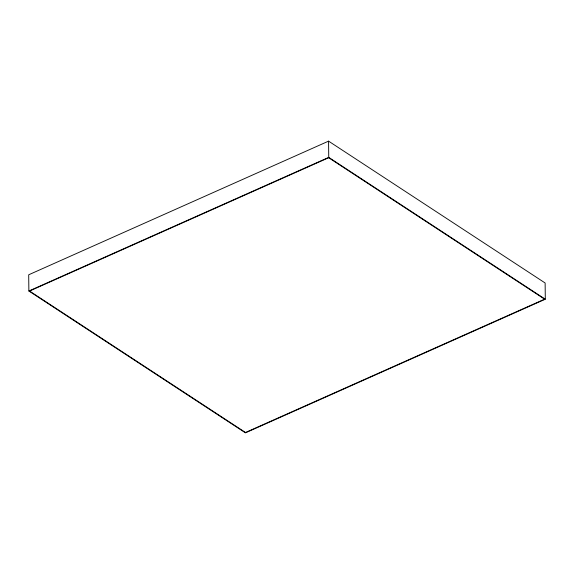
<?xml version="1.0" encoding="UTF-8"?>
<svg xmlns="http://www.w3.org/2000/svg" width="574" height="574" viewBox="0 0 574 574"><rect width="100%" height="100%" fill="white"/><g stroke="black" fill="none" stroke-linecap="round" stroke-linejoin="round"><path stroke-width="0.86" d="M328.572 141.139L28.7 274.788L28.872 291.011L245.428 432.861L545.3 299.212L545.128 282.989L328.572 141.139L328.744 157.362L545.3 299.212M28.872 291.011L328.744 157.362M328.672 157.735L29.568 291.04L245.5 432.48L544.597 299.176L328.672 157.735"/></g></svg>
